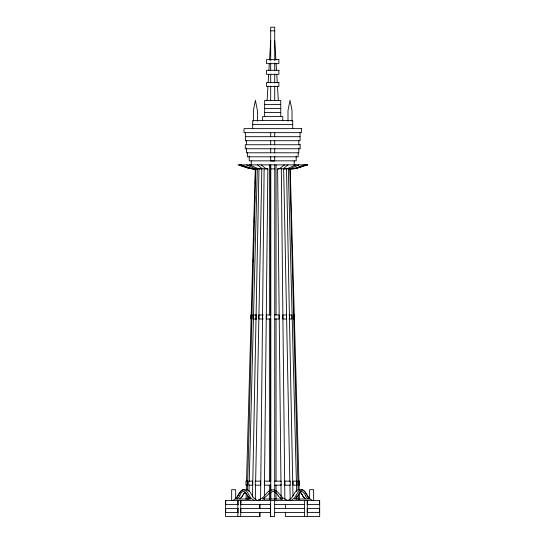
<?xml version="1.0" encoding="UTF-8"?>
<svg xmlns="http://www.w3.org/2000/svg" width="544" height="544" viewBox="0 0 544 544"><rect width="100%" height="100%" fill="white"/><g stroke="black" fill="none" stroke-linecap="round" stroke-linejoin="round"><path stroke-width="0.82" d="M260.59 499.399L264.126 168.898L262.677 168.715A28.404 10.873 -90 0 1 261.882 168.456L257.448 164.866M264.302 499.399L264.323 497.699M257.55 500.473L258.618 500.011A37.944 37.944 0 0 0 259.672 499.535L262.262 498.039A9.588 9.588 0 0 0 263.106 497.338L264.357 496.006L267.845 168.898L266.39 168.715A28.404 10.873 90 0 1 265.594 168.456L261.168 164.866M252.491 496.856L258.978 168.898M255.292 499.399L255.578 484.956M255.639 481.562L261.827 168.898L259.141 168.715A28.404 20.067 -90 0 1 257.679 168.456L249.458 164.866M252.654 281.044L252.695 279.351M253.157 261.508L253.225 258.958M253.667 241.964L253.776 237.714M254.17 222.421L254.327 216.478M254.68 202.878L254.857 196.085M255.163 184.192L255.408 174.842M247.228 499.399L247.336 495.156M247.466 490.056L255.775 168.898L257.319 168.898L249.227 481.562M248.764 499.399L248.832 496.856M248.962 491.756L249.138 484.956M246.024 499.399L246.187 493.456M246.282 490.056L246.425 484.956M246.52 481.562L255.279 168.898L252.232 168.735M267.097 100.429L267.954 86.102M268.158 82.729L268.668 74.297M268.92 70.081L269.328 63.335M269.525 59.962L270.694 40.576M243.012 494.829L241.72 497.128L239.822 498.732M242.597 495.727L245.147 492.048L243.202 494.516M239.727 495.686C243.753 485.908 246.718 496.087 250.764 499.011L236.565 499.011L237.109 498.644M238.796 494.238L236.912 497.338A9.588 6.78 90 0 1 236.32 498.039L235.668 498.651M238.782 494.19L239.686 492.728A13.314 9.411 90 0 1 240.088 492.204M298.976 493.367C301.036 489.403 304.694 492.66 305.578 495.686M264.357 496.006L267.029 492.769A13.314 13.314 0 0 1 268.818 491.164L271.177 489.906M283.907 165.247L284.274 164.866L279.847 168.456A28.404 10.873 -90 0 1 279.052 168.722L277.617 168.898L280.949 481.562M287.994 164.866L283.567 168.456A28.404 10.873 -90 0 1 282.771 168.722L277.603 168.898M278.222 495.686C272.762 485.731 268.124 496.284 262.616 499.011L282.696 499.011L281.921 498.644M268.988 493.224L270.674 492.048M300.274 492.055L296.854 497.128L294.542 499.011L308.74 499.011L308.196 498.644M269.103 490.912L273.006 489.702L276.808 491.382A13.852 13.852 0 0 1 278.283 492.728L282.241 497.284A9.921 9.921 0 0 0 283.077 497.991L287.756 500.473M232.988 500.473L236.293 497.991A9.921 7.018 -90 0 0 236.892 497.284L239.693 492.769A13.852 9.792 90 0 1 240.727 491.382C242.053 489.396 244.956 489.144 246.378 491.171A13.314 9.411 -90 0 1 247.636 492.769L250.417 497.338A9.588 6.78 -90 0 0 251.015 498.039L252.6 499.372A34.496 24.392 90 0 0 253.592 500.011L254.347 500.473M288.116 500.473L291.448 498.039A9.588 6.78 -90 0 0 292.046 497.338L294.821 492.769A13.688 9.676 -90 0 1 295.861 491.409C296.154 489.736 300.574 489.668 299.05 489.709M290.965 500.473L291.72 500.011A34.496 24.392 90 0 0 292.706 499.372L294.29 498.039A9.588 6.78 -90 0 0 294.889 497.338L297.663 492.769A13.314 9.411 90 0 1 298.928 491.164C300.356 489.151 303.253 489.396 304.579 491.382A13.852 9.792 90 0 1 305.626 492.728L306.53 494.19M283.689 168.898L286.348 168.715A28.404 20.087 90 0 0 287.817 168.456L295.997 164.866M298.391 165.097L298.846 164.866M298.296 165.172L290.632 168.456A28.404 20.067 90 0 1 289.605 168.654M303.974 165.022L304.334 164.866M305.517 165.022L305.878 164.866M303.729 165.172L304.456 164.866M305.966 164.866L303.892 165.696M303.552 165.247L296.296 167.851M304.157 165.621L297.269 168.001M302.627 166.212L302.26 166.355M307.047 165.097L307.632 164.866L237.83 164.866L249.404 168.456A28.404 28.404 0 0 0 251.478 168.722L254.191 168.864M307.632 164.866L296.058 168.456A28.404 28.404 0 0 1 293.984 168.722L290.224 168.898L299.173 490.056M300.621 489.92L302.41 489.818L304.348 491.171A13.314 9.411 90 0 1 305.612 492.769L308.421 497.284A9.921 7.018 -90 0 0 309.012 497.991L309.638 498.651M301.165 166.77L300.621 166.967M299.696 167.287L298.955 167.525M298.024 167.797L297.65 167.906M296.392 167.851L293.644 168.456A28.404 26.241 -90 0 1 291.727 168.722M297.527 167.953L297.085 168.048M296.133 168.266L296.956 168.096M296.766 168.144L295.242 168.456A28.404 26.323 -90 0 1 293.325 168.722L293.073 168.735M295.562 168.382L295.181 168.456A28.404 26.241 -90 0 1 293.27 168.722M291.536 168.735L291.808 168.715A28.404 26.323 -90 0 0 293.733 168.456M293.128 168.735L292.692 168.769M292.55 168.783L291.917 168.817M291.774 168.824L291.149 168.851M289.85 481.562L283.662 168.898L289.197 168.715A28.404 20.087 -90 0 0 290.659 168.456M289.68 168.851L288.327 168.898L296.664 491.756M290.999 168.858L290.564 168.871M290.612 168.871L289.796 168.898L298.132 490.056M290.421 168.878L288.286 168.898M270.694 30.818L274.72 30.818M264.649 104.462L280.758 104.462M264.649 108.487L280.758 108.487M264.649 112.513L280.758 112.513M252.702 124.596L292.713 124.596M245.351 136.68L300.077 136.68L300.077 140.706L245.351 140.706M261.827 168.898L256.292 168.715A28.404 20.067 90 0 1 254.83 168.456L254.504 168.382M264.112 168.898L267.845 168.898M270.742 168.898L274.768 168.898M256.578 314.962L253.62 314.962L253.62 318.995L256.578 318.995M263.248 314.962L258.862 314.962L258.862 318.995L263.248 318.995M270.735 314.962L266.376 314.962L266.376 318.995L270.735 318.995M274.72 314.962L279.133 314.962L279.133 318.995L274.72 318.995M289 314.962L291.849 314.962L291.849 318.995L289 318.995M293.366 314.962L294.284 314.962L294.284 318.995L293.366 318.995M247.54 481.141L245.956 481.141L245.963 485.173L247.54 485.173M252.491 481.141L248.771 481.141L248.771 485.173L252.491 485.173M270.742 481.141L264.37 481.141L264.37 485.173L270.742 485.173M274.713 481.141L281.139 481.141L281.139 485.173L274.713 485.173M284.138 481.141L290.258 481.141L290.258 485.173L284.138 485.173M297.922 481.141L299.499 481.141L299.499 485.173L297.922 485.173M300.22 491.15L301.641 491.15M238.054 504.499L225.719 504.499L225.719 500.473M270.64 504.499L240.89 504.499L240.89 500.473M274.421 504.499L304.422 504.499M307.204 504.499L319.593 504.499L319.593 500.473M238.054 508.524L225.672 508.524L225.672 512.557L238.054 512.557M270.599 508.524L240.842 508.524L240.842 512.557L270.599 512.557M274.421 508.524L304.375 508.524M274.421 512.557L304.375 512.557M254.946 168.878L255.741 168.898M257.278 168.898L254.918 168.817M255.156 168.878L254.17 168.851M254.558 168.864L254.966 168.871M254.191 168.844L253.586 168.824M255.109 168.824L255.537 168.837M246.765 489.702C243.868 489.75 249.145 489.525 249.444 491.409A13.688 9.676 90 0 1 250.485 492.769L253.266 497.338A9.588 6.78 90 0 0 253.858 498.039L257.19 500.473M253.613 168.817L252.81 168.783M255.156 168.817L254.334 168.783M254.531 168.796L254.959 168.803M254.572 168.783L253.756 168.735M254.381 168.769L253.565 168.715A28.404 26.316 -90 0 1 251.641 168.456L251.26 168.382M252.844 168.769L252.042 168.715A28.404 26.316 90 0 1 250.118 168.456L249.927 168.422M249.737 168.382L250.349 168.456A28.404 26.241 90 0 0 252.266 168.722M249.968 168.382L240.196 165.097M249.356 168.307L247.268 167.797M254.68 168.422L254.83 168.456A28.404 20.087 -90 0 0 255.381 168.579M254.538 168.382L246.616 164.866M249.356 167.953L248.792 167.797M246.711 167.64L245.589 167.287M244.48 166.906L244.113 166.77M244.684 489.92L242.903 489.818L240.958 491.171A13.314 9.411 90 0 0 240.298 491.932M274.4 490.035L276.114 490.94M241.747 165.845L241.203 165.621M239.754 165.022L240.298 165.247M240.917 164.866L251.886 168.456A28.404 26.241 -90 0 0 253.803 168.722M239.394 164.866L240.557 165.247M274.536 492.055L276.073 493.102M312.317 500.473L309.012 497.991A9.588 6.78 -90 0 1 308.394 497.338L306.51 494.238M300.03 491.953C302.512 493.68 302.62 497.372 305.483 498.739M300.159 492.048L302.648 495.516M245.031 492.048L246.718 493.986M274.72 40.576L275.883 59.962M276.087 63.335L276.495 70.081M276.746 74.297L277.256 82.729M277.454 86.102L278.317 100.429M299.248 492.606L299.438 499.399M298.241 494.306L298.377 499.399M296.772 496.006L296.861 499.399M286.511 168.898L292.985 496.006M289.918 484.956L290.204 499.399M281.316 168.898L284.859 499.399M280.976 484.106L281.139 499.399M313.65 500.473L313.65 489.688L309.624 489.688L309.624 499.202M307.319 500.473L307.319 516.582M307.265 500.473L307.265 504.499M304.422 500.473L304.477 516.582M300.023 132.648L300.023 136.68M299.499 481.141L299.499 485.173M298.812 140.706L298.812 144.731M298.812 147.954L298.812 152.789L246.595 152.789L246.595 147.954M298.2 152.789L298.2 156.815L247.343 156.815L247.343 152.789M298.248 481.141L298.248 485.173M296.201 156.006L296.201 160.84L249.213 160.84L249.213 156.006M294.345 314.962L294.345 318.995M294.175 160.847L294.175 164.866M292.726 128.622L292.726 120.571L252.702 120.571L252.688 128.622M292.026 121.162L292.026 110.5L290.013 100.273L288 110.5L288 121.162M289.462 314.962L289.462 318.995M285.552 504.499L285.491 508.524M285.491 512.557L285.552 516.582L319.682 516.582L319.682 500.473L225.576 500.473L225.576 516.582L259.957 516.582L259.957 512.557M284.859 481.141L284.859 485.173M282.771 120.564L282.771 116.545L262.636 116.545L262.636 120.564M280.758 116.538L280.758 100.436L264.649 100.436L264.649 116.538M276.06 164.866L276.046 314.962M276.06 318.995L276.046 481.141M276.06 485.173L276.046 491.055M276.06 492.735L276.046 499.46M274.72 60.534L274.72 27.2L270.694 27.2L270.694 60.534M274.72 63.077L274.72 70.72M274.72 74.113L274.72 82.912M274.72 86L274.72 100.694M274.72 132.648L274.72 136.68M274.72 140.706L274.72 144.731M274.72 147.954L274.72 152.789M274.72 156.189L274.72 161.024L270.694 161.024L270.694 156.189M274.768 164.866L274.72 490.212M274.768 491.756L274.768 499.46M274.666 500.473L274.618 516.582L270.402 516.582L270.402 512.557M270.694 63.077L270.694 70.72M270.694 74.113L270.694 82.912M270.694 86L270.694 100.694M270.694 132.648L270.694 136.68M270.694 140.706L270.694 144.731M270.694 147.954L270.694 152.789M270.694 315.03L270.694 164.866L270.742 490.212L270.694 484.956M270.694 318.43L270.694 481.562M270.64 500.473L270.633 516.582M270.592 503.866L270.592 516.582M270.402 504.499L270.402 508.524M269.389 164.866L269.368 314.962M269.368 318.995L269.389 481.141M269.368 485.173L269.368 499.46M262.643 314.962L262.643 318.995M259.957 504.499L259.957 508.524M259.699 504.499L259.699 508.524M259.699 512.557L259.699 516.582M257.407 121.162L257.407 110.5L255.394 100.273L253.382 110.5L253.382 121.162M256.054 314.962L256.054 318.995M252.396 481.141L252.396 485.173M251.24 160.847L251.24 164.866M251.138 314.962L251.138 318.995M247.228 481.141L247.228 485.173M246.595 140.706L246.595 144.731M245.385 132.648L245.344 140.706M240.713 500.473L240.713 516.582M238.041 500.473L238.041 504.499M237.993 508.524L237.993 512.557M237.871 500.473L237.871 516.582M235.681 499.202L235.681 489.688L231.662 489.688L231.662 500.473M281.894 498.698A11.247 11.247 0 0 1 278.066 495.822M260.018 499.372A34.496 34.496 0 0 1 258.618 500.011M305.313 498.76A11.696 8.269 -90 0 1 302.525 495.652M308.176 498.698A11.247 7.949 90 0 1 305.463 495.822M242.685 495.822A11.247 7.949 -90 0 1 239.979 498.698M239.843 495.822A11.247 7.949 -90 0 1 237.13 498.698M278.868 59.622L266.533 59.622L266.519 63.648L278.868 63.648L278.882 59.622M278.875 70.312L266.54 70.312L266.526 74.338L278.875 74.338L278.888 70.312M278.875 82.504L266.54 82.504L266.526 86.523L278.875 86.523L278.888 82.504M301.396 128.629L244.018 128.629L244.011 132.648L301.396 132.648L301.403 128.629M300.145 144.738L245.283 144.738L245.283 148.757L300.145 148.757L300.145 144.738M252.049 314.962L251.07 314.962L251.076 318.995L252.049 318.995L252.049 314.962M286.572 314.962L282.839 314.962L282.839 318.995L286.572 318.995L286.572 314.962M260.644 481.141L255.245 481.141L255.245 485.173L260.644 485.173L260.644 481.141M296.711 481.141L293.1 481.141L293.1 485.173L296.711 485.173L296.711 481.141M319.546 508.524L307.204 508.524L307.224 512.557L319.546 512.557L319.546 508.524M270.742 499.46L270.742 491.756L270.694 499.46"/></g></svg>
